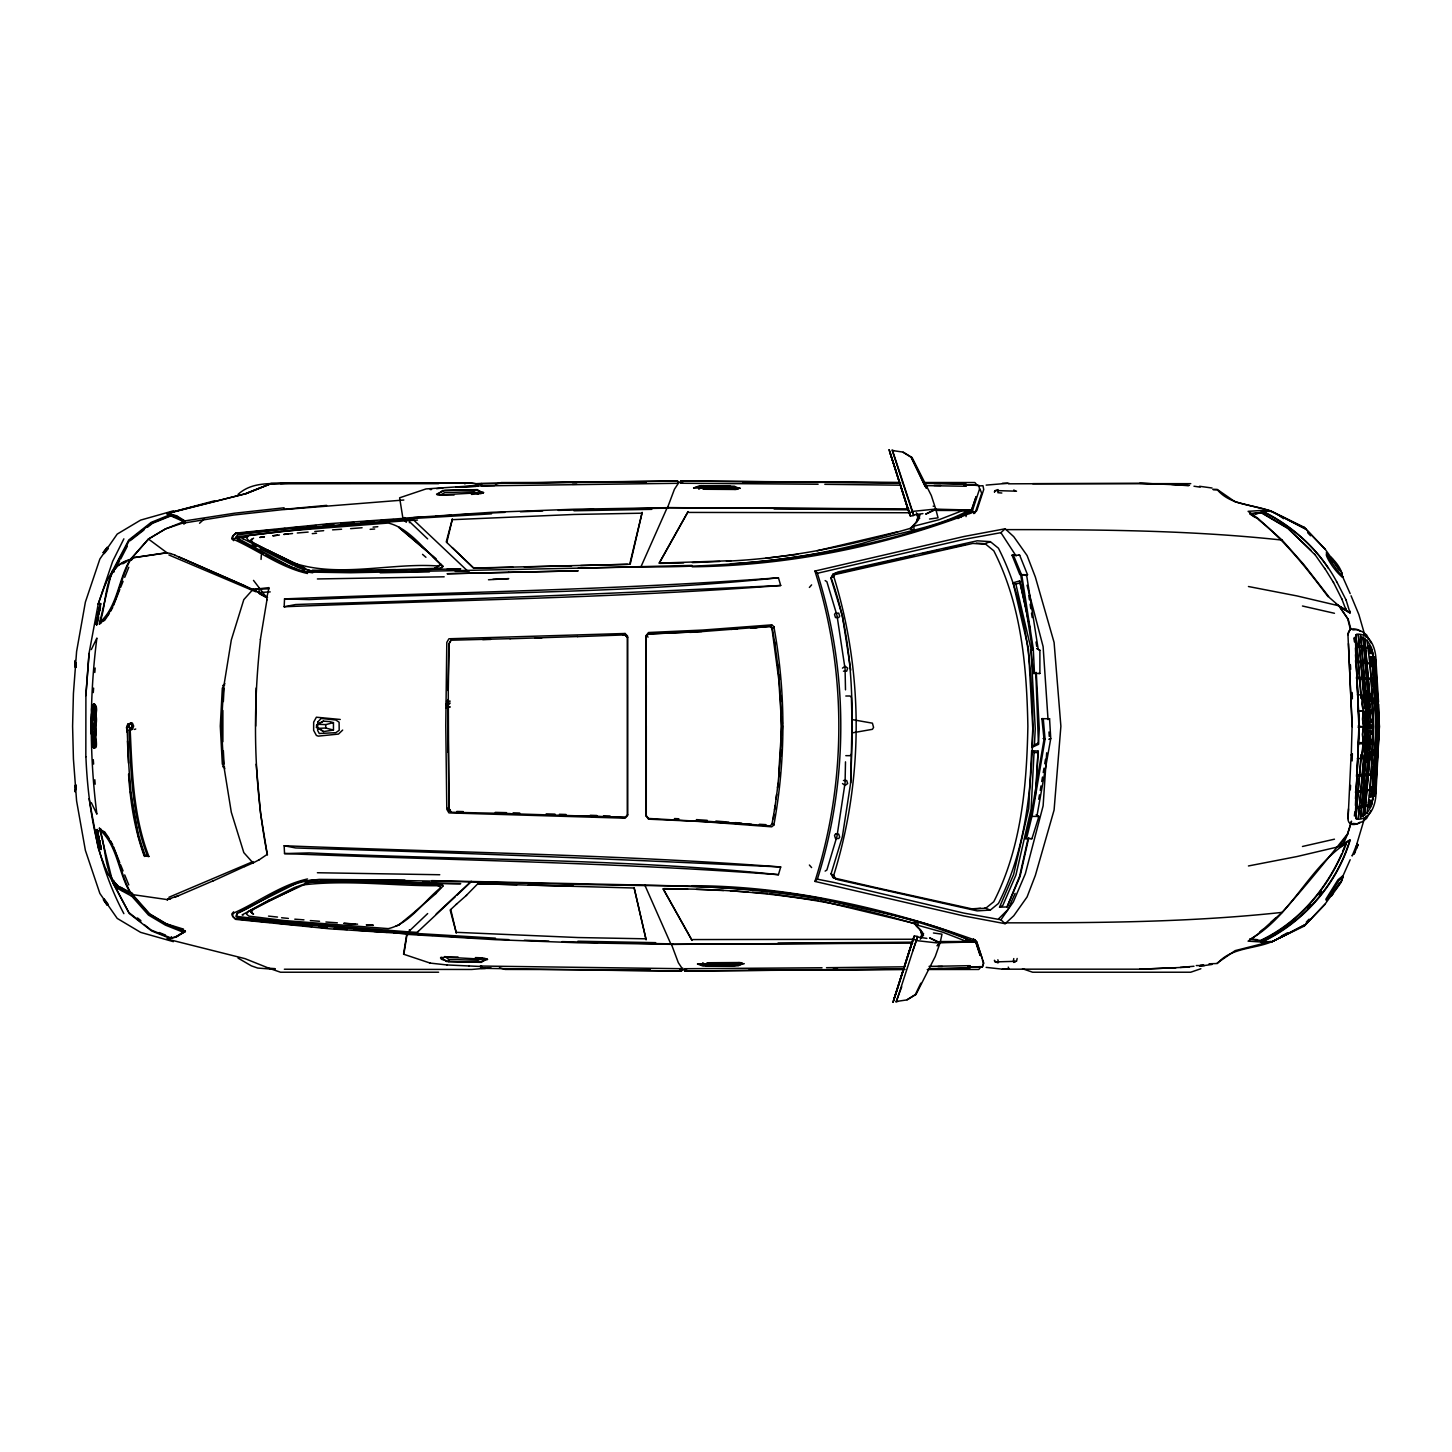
<?xml version="1.0" encoding="UTF-8"?>
<svg xmlns="http://www.w3.org/2000/svg" width="1452" height="1452" viewBox="0 0 1452 1452"><rect width="100%" height="100%" fill="white"/><g stroke="black" fill="none" stroke-linecap="round" stroke-linejoin="round"><path stroke-width="1.5" d="M646.267 816.278L646.285 725.837M333.452 730.066L333.452 722.624L329.658 721.608L323.451 721.1L317.534 724.276L316.391 727.143L323.451 731.572L333.452 730.066L325.72 728.033L317.534 728.378M92.202 739.522L91.367 721.227L92.42 714.547L94.126 715.11L93.019 713.64L92.238 718.214L91.657 714.057L92.601 718.794C102.076 705.255 86.612 697.214 93.4 719.121C98.518 685.271 87.737 716.544 92.275 727.906L91.966 725.764L92.638 728.505C97.956 727.47 93.128 703.004 91.603 721.227C90.006 731.953 96.104 724.911 94.108 727.906C91.603 724.711 92.402 719.339 93.309 715.473A6.588 1.579 -89.3 0 1 94.888 715.473C98.5 722.043 91.585 737.307 91.367 721.227C93.037 703.984 96.667 722.334 94.797 728.468C95.832 743.968 89.316 737.144 91.966 726.454C94.017 717.905 97.701 733.859 94.888 736.745A6.588 1.579 89.4 0 1 93.309 736.763C90.423 708.213 100.333 738.324 92.238 737.398C91.349 734.857 90.097 722.17 93.872 724.602C96.05 729.757 91.893 720.609 94.017 724.893L93.237 723.731M267.458 854.992L266.878 852.524C253.465 782.392 252.684 710.228 260.471 639.388M255.697 726.109L256.169 688.012M1030.43 630.204L1019.631 580.927L1013.097 582.815L1028.433 648.627L1032.789 728.668L1031.827 747.435L1038.452 744.35L1039.269 728.668L1036.274 672.439M447.888 699.537L447.888 752.136M447.996 690.48L448.831 643.817L450.919 640.223L510.251 638.662M93.999 717.651C95.905 704.238 96.104 704.619 92.746 705.218L91.785 714.166L93.491 703.966L94.616 705.509L93.309 704.311L91.93 709.03L91.585 733.641L92.42 737.67L91.748 735.747L93.4 733.097L95.251 738.07L94.126 748.27L92.746 747L91.73 740.702L91.748 735.747L93.382 733.75L95.36 740.702L93.908 747.925L92.746 747L91.676 733.423L92.91 747.29L92.256 745.348L92.166 743.079L94.126 748.27L95.542 740.702L93.4 733.097L91.748 735.747L92.075 743.297L92.765 733.097L93.999 734.585L92.601 733.423L91.912 735.964M845.5 761.846L845.082 782.737L836.987 836.261L826.878 870.002L825.135 871.109M131.261 559.601L132.767 558.131L117.648 565.554L113.256 570.436L114.327 571.743M92.202 712.696L91.585 733.641L92.837 724.04M1377.24 746.8L1377.24 706.58M92.22 721.644L92.22 730.574M1364.735 737.035L1364.898 730.828L1366.278 732.443L1369.363 730.828M1365.134 737.035L1365.297 730.828M1365.987 743.242L1365.987 710.137M1366.386 743.242L1366.386 710.137M1367.766 737.035L1367.911 730.828M1368.165 737.035L1368.328 730.828M850.618 782.864C853.395 714.184 854.992 643.327 831.052 577.805L832.903 574.266L837.949 571.961L977.214 540.797L990.355 541.65L998.432 548.203C1026.419 602.925 1031.809 665.343 1032.953 725.837C1031.809 786.349 1026.419 848.767 998.432 903.471L990.355 910.041L977.214 910.894L837.949 879.712L832.903 877.425M852.306 726.236L852.088 732.897L872.416 729.321L873.578 727.416L872.416 723.169L852.088 719.575L850.745 782.338L842.341 836.824L831.052 873.886L832.922 877.444L835.227 878.242L880.348 888.624M1372.213 743.769L1372.249 742.644M1372.703 727.379L1372.703 726M92.656 725.764L94.289 722.987L94.453 725.982C96.395 718.123 89.588 715.001 93.708 704.547C99.879 704.837 93.963 720.083 94.561 725.764C93.091 729.83 91.186 727.851 93.872 727.633C95.542 723.604 95.705 738.632 92.819 738.269L91.984 735.547M1351.286 755.167L1352.084 726.236L1348.472 643.581M92.402 728.214L93.237 738.052A8.059 1.924 89.7 0 0 95.16 738.088L96.104 730.991L94.743 716.272L93.2 718.794L91.748 716.471M1368.147 805.043L1368.31 807.838L1369.762 800.506M244.608 866.626L253.011 862.905L253.065 861.562L168.886 897.282M1366.205 747.744L1360.651 817.676L1366.023 760.993M982.078 967.213L983.73 962.948L976.561 941.912L936.467 942.856L916.393 940.587L912.818 950.788M1361.068 754.532L1355.841 818.656L1361.504 754.532M1364.19 752.263L1364.481 745.493M1365.17 740.266L1367.512 739.014L1369.436 742.426A10.2 3.684 -86.1 0 1 1368.728 755.403L1365.243 759.051L1365.769 747.762M92.402 724.003L93.237 714.184A8.059 1.924 90 0 1 95.16 714.202C100.007 720.464 89.534 744.731 94.743 735.964M1371.432 722.297L1371.577 719.266M258.964 859.965L266.841 854.629L266.95 852.397L260.471 812.83L256.169 764.206M284.156 606.755L284.538 598.896C449.176 592.253 614.087 590.129 778.435 577.787L780.704 585.501C615.466 597.97 449.666 600.13 284.156 606.755L295.591 604.54L308.786 604.068C466.146 599.694 623.525 592.906 780.704 585.501M1351.122 754.713L1348.091 818.638M1364.208 759.051L1364.88 745.493M1366.949 756.801L1367.494 745.493C1363.7 738.995 1363.664 729.158 1368.093 723.005L1369.418 723.023C1373.991 729.104 1373.683 739.431 1369.018 745.384L1367.675 745.439M1367.348 756.801L1367.893 745.493M677.866 483.298L476.546 485.966L476.855 483.697L581.054 482.028L677.576 481.029L677.866 483.298L677.63 481.066L481.501 483.516L481.392 485.767L494.696 485.549M1036.256 787.038L1038.107 751.083L1031.664 750.666L1028.706 808.746L1013.569 874.648L999.521 907.155L1007.053 906.955L1020.048 876.518L1028.778 837.604M1031.664 750.666L1034.042 752.463L1031.138 808.927L1015.928 875.048L1002.788 905.467L999.521 907.155M1031.827 747.435L1034.441 744.876L1035.258 728.668L1030.884 648.445L1015.856 584.067L1013.097 582.815M1368.474 749.958L1368.819 743.206M1035.167 798.437L1038.107 751.083M1038.452 744.35L1035.802 672.566M97.701 832.323L97.937 837.931L98.899 837.84L97.23 829.546L97.665 831.107L97.302 829.655L96.504 831.379L96.994 829.6L97.774 837.532L98.899 837.84L97.23 829.546L97.538 830.925L96.086 830.471L100.46 849.039L96.649 829.709L100.624 849.003M100.043 847.551L101.132 848.603L100.896 847.115L101.096 848.73L98.464 840.762L99.861 841.978L99.426 840.436L101.077 848.73L98.536 840.853L101.005 848.64M222.882 710.482L222.882 741.754M223.354 701.552L224.08 688.139M477.962 485.476L426.017 488.925L399.627 497.8L402.894 518.219L491.448 512.32L573.903 509.235L668.555 507.655L908.77 508.853M477.817 485.966L477.944 483.697M1370.143 752.172L1364.644 815.316L1370.434 752.172M402.894 518.219L404.6 517.565M1348.472 808.891L1347.928 818.184C1347.892 826.025 1355.224 825.643 1359.979 822.231M1350.287 789.906L1350.56 785.369M1352.139 760.921L1352.357 753.679M259.255 588.096L258.964 592.525L267.549 597.353M261.051 559.419L261.324 555.009M778.762 772.954L781.739 726.236L778.762 679.518L771.919 628.208L769.796 626.484L751.228 628.081M780.541 756.782L780.976 750.158M782.555 725.837L781.975 734.676L781.956 725.837M1356.64 781.684L1355.478 798.727M1357.039 775.531L1358.872 726.69L1357.039 677.848M98.373 612.508L99.444 606.936L99.898 609.985L98.373 612.508L99.444 606.936M1046.692 752.771L1043.117 805.842L1025.33 873.795L1013.369 901.873L1000.918 919.806L963.692 913.054L833.974 882.471L817.367 879.186L814.953 881.418L963.983 915.976L1005.147 923.69L1013.768 915.776L1027.072 896.955L1035.349 875.429L1054.098 809.998L1060.886 726.236L1054.098 642.492L1035.349 577.043L1027.072 555.517L1013.768 536.695L1005.147 528.782L963.983 536.496L814.953 571.053L815.661 573.431C846.552 672.076 846.552 780.396 815.661 879.041L814.953 881.418M100.206 609.041L100.569 603.56L98.173 616.047L100.388 608.497L98.863 611.51M928.953 968.647L968.901 967.958L969.065 965.689L970.263 965.743L969.137 966.07M1355.424 805.443L1359.326 726.69L1355.424 647.919M1364.172 795.024L1364.898 782.047L1364.299 801.105L1362.974 801.667L1363.845 786.639M1368.02 758.96L1363.011 816.587L1368.31 758.942M98.155 613.161L100.569 603.56L97.593 615.376L97.847 614.123M1363.337 761.048L1358.346 818.511L1363.755 761.048M1371.977 787.057L1371.741 792.665L1374.155 792.629L1377.984 726.69L1374.155 660.751L1371.741 660.714L1371.977 666.323M1372.793 775.84L1373.283 769.106M1374.264 755.639L1374.772 748.905M85.831 695.653L88.989 653.654L98.192 604.195M89.08 653.527L85.904 695.526L85.831 756.819M93.273 692.586L93.618 688.121M94.816 672.476L95.16 668.011M1368.891 790.741L1368.982 789.616L1355.496 791.376M1369.617 795.623L1373.81 726.69L1369.744 656.576L1374.899 657.175L1375.098 658.536L1379.182 726.69L1375.098 794.843L1374.899 796.204L1369.744 796.803L1369.617 795.623L1371.85 794.897L1375.951 726.69L1371.977 657.139L1369.744 656.576M1371.124 791.195L1371.45 786.803M1372.449 773.644L1372.939 767.073M1373.937 753.915L1374.282 749.541M1372.576 795.115L1376.442 726.69L1372.576 658.264L1375.244 658.3L1375.443 659.644L1379.4 726.69L1375.443 793.736L1375.244 795.061L1371.051 794.553L1375.244 795.061M1373.628 794.498L1375.498 771.193M1375.824 766.765L1377.022 751.247M75.068 665.234L75.214 660.497L74.851 667.031M76.194 662.82L76.266 667.394M1007.053 906.955L1019.649 876.137L1027.853 839.51M923.472 935.687L922.437 932.22L916.194 925.85L917.773 925.233L918.045 922.22L914.415 923.69C832.958 898.988 748.161 888.279 663.165 888.878L692.005 940.37L663.165 888.878M922.928 513.609L913.689 514.97L892.544 450.556L903.18 452.116L911.221 457.053L926.322 488.38M982.151 958.374L976.851 941.949L974.219 939.607L974.092 940.823L971.66 940.932C868.187 900.04 756.02 885.103 645.142 885.557C536.478 884.159 427.85 879.731 319.168 879.948C288.476 879.549 263.592 901.819 236.785 913.707L236.004 916.684L237.729 917.664L285.227 923.2L407.74 932.983L408.611 931.875L285.264 922.038L237.983 916.521L236.549 915.722L237.311 913.018M1364.735 634.869L1358.872 614.577L1351.05 595.756M1354.389 816.006L1354.825 811.85M97.502 616.737L97.121 624.142C92.347 622.527 102.039 608.551 97.32 623.108L96.231 622.981L98.228 616.791M144.256 924.652L151.135 930.06L170.882 937.956L176.69 936.649L185.003 930.678M818.111 484.242L680.462 483.244L680.752 480.993L900.494 482.699M680.462 483.28L680.752 481.029L900.621 482.917M681.805 968.702L480.485 966.034L480.793 968.303L584.975 969.972L681.514 970.971L681.841 968.684L681.514 970.971L585.192 970.081M771.919 824.264C784.28 759.396 784.044 693.003 772.174 628.081L770.068 626.356L701.57 631.62L648.082 634.034L645.868 636.902L645.868 815.57L648.518 819.164L702.659 821.614L771.72 826.823L773.862 825.081C785.913 759.414 785.913 692.277 773.862 626.611L771.72 624.868L702.659 630.059L648.518 632.509L646.267 635.413L646.158 686.161M773.353 818.765L773.934 814.336M774.533 809.907L775.114 805.479M776.003 798.836L776.584 794.407M777.473 787.764L778.072 783.318M778.944 776.675L779.543 772.246M1373.41 794.28L1371.868 804.045L1373.138 795.188M1367.221 806.532L1367.367 805.406L1356.821 806.913M1372.83 796.767L1375.098 794.843M1013.351 961.369L1013.768 958.574M94.561 726.454C92.365 719.557 98.554 745.911 95.651 747.671C91.821 750.575 90.75 730.991 94.961 733.659L95.342 743.079L93.908 747.925L95.542 743.297L94.071 734.022L94.471 735.747M1363.301 710.482L1362.484 719.139L1363.628 727.851M1363.591 711.117L1362.811 719.157L1363.882 727.216M260.38 639.515L266.95 599.839M1364.045 715.999L1364.499 713.241M1025.348 838.603L1026.528 838.603L1032.318 814.753L1045.059 739.25L1043.262 718.686L1041.901 718.686L1044.024 739.25L1031.265 814.753L1025.348 838.603L1031.936 838.657L1038.924 816.441L1036.111 814.808M1038.743 799.272L1039.487 794.825M1040.249 790.378L1040.993 785.931M1041.737 781.503L1042.5 777.056M1043.244 772.609L1043.988 768.181M1044.75 763.734L1045.494 759.287M1037.164 814.808L1050.758 738.596L1049.56 718.74L1041.901 718.686M224.86 683.511L222.319 688.194L220.287 726.109L222.319 764.042L224.86 768.725M97.792 836.425L97.974 837.913C99.498 837.586 96.304 835.354 98.936 837.713C97.901 835.227 97.738 841.125 97.538 830.453L96.939 830.09M1373.538 794.444L1371.396 805.969L1366.804 813.628C1375.117 756.038 1375.117 697.341 1366.804 639.751L1371.396 647.41L1373.175 657.012M96.086 623.779L96.649 624.977L97.211 618.243L96.649 624.977L96.141 623.797M99.807 603.905L100.134 606.5M98.173 616.047L98.554 614.123M99.317 610.094L99.571 608.842L99.172 610.566M129.228 727.779L129.083 724.893L130.607 723.659L132.114 724.893L132.114 727.343L130.607 728.559L128.865 726.109L130.099 723.223L132.477 723.223L133.675 726.109L132.477 728.995L130.099 728.995L129.083 727.343M97.121 624.142L96.594 622.981M1363.628 725.528L1362.484 734.24L1363.301 742.898M1364.154 731.046L1364.717 728.269M94.471 716.471L95.542 711.534L94.87 718.813L93.654 713.64L91.912 716.272M183.896 524.154L185.366 522.611L183.805 521.649L165.474 528.909L148.467 539.037L131.025 559.002C118.973 579.221 118.356 608.388 99.389 624.015L110.37 577.351L112.476 570.999L114.036 570.817L113.619 571.798M109.39 613.379L104.598 620.421L99.861 622.273C108.083 601.418 102.402 564.102 132.059 559.256L132.767 558.131M259.382 593.759L266.769 597.716L269.056 587.624L252.938 589.458L174.766 555.154M1017.162 958.483L1016.527 961.278L995.237 961.914L994.475 960.897M630.241 563.993L642.165 512.356L629.732 564.265L473.552 568.041L452.28 547.604M1363.392 740.484L1361.958 753.806L1363.446 760.757L1366.368 762.173L1369.436 757.472M233.627 540.652L231.903 538.71L232.411 536.514L235.823 533.102L329.658 523.646L404.926 518.255M1363.628 741.101L1362.285 753.461L1363.664 759.922L1366.405 761.229L1369.236 756.855M100.751 848.821L99.226 840.599L98.609 841.525C98.518 834.283 104.653 863.305 98.464 840.762L99.625 841.47L99.426 840.436L100.896 847.115M446.817 542.467L452.407 518.872L446.236 541.959L473.897 568.295L513.046 567.278M1368.51 802.539L1369.508 799.743M97.665 837.096L98.682 836.642L97.538 836.479M1364.644 817.785L1357.13 842.977M998.413 490.649L997.851 492.7L1001.826 493.008M817.367 879.186C848.603 780.541 848.603 671.931 817.367 573.286L814.953 571.053M778.435 874.685L780.704 866.971C615.466 854.502 449.666 852.36 284.156 845.736L284.538 853.576C449.176 860.219 614.087 862.361 778.435 874.685C622.726 858.422 465.493 860.31 309.167 852.905L284.538 853.576M916.266 522.339L917.755 517.329L916.375 512.774M920.06 514.571L918.499 519.78L912.473 526.532L938.845 519.78L962.785 510.505L966.342 512.139L968.502 510.396L935.124 510.069M835.608 878.914L833.72 875.302C863.65 779.343 863.65 672.349 833.72 576.39L835.608 572.778M920.296 939.226L921.693 934.671L920.205 929.661M921.294 938.409L922.274 935.233L920.768 930.169L913.943 923.272L820.761 900.893M914.324 935.941L893.071 1002.279L914.324 935.941L917.555 936.395L896.465 1001.444L907.119 999.883L915.141 994.947L920.804 983.186M410.226 929.697L406.85 934.344L495.368 939.68L577.823 942.765L671.114 944.344L867.733 943.074M325.72 728.033L325.72 724.621L317.534 724.276M730.392 487.128L740.338 488.326L693.602 487.999L702.205 486.093M972.259 508.363L976.143 496.638M916.393 940.587L917.61 937.03L926.866 938.391M448.668 961.551L478.343 962.204L487.491 959.463L444.711 957.122L440.519 957.903L441.535 959.336L448.668 961.551L448.977 960.679M971.878 508.799L975.962 497.074M901.746 986.761L895.975 1002.08M102.475 592.035L98.119 604.322L112.675 561.252L123.874 538.837M1020.792 575.409L1032.227 648.59L1031.138 650.206L1033.316 673.401L1034.477 673.401L1033.261 648.59L1021.827 575.409L1013.405 555.19L1012.044 555.19L1019.867 574.683L1027.526 574.756L1019.703 555.263L1012.044 555.19M742.825 963.692L738.269 965.78L703.004 966.034L697.523 964.001L706.434 965.108M1371.051 810.452L1366.604 818.438L1362.339 821.65L1357.547 823.792L1352.81 823.465M91.331 649.57L96.885 638.063C89.407 696.506 89.407 755.73 96.885 814.173L91.331 802.666M1369.436 710.954L1367.512 714.366L1365.17 713.113M671.114 944.344L672.675 943.873L671.114 944.344L670.37 942.929L644.833 885.121L431.643 880.638M1370.089 712.424L1367.711 716.635L1364.844 715.092M102.384 592.162L105.669 583.595M126.36 727.942L127.794 724.167L131.696 723.278L127.794 724.167L127.141 728.813C129.01 771.139 129.7 814.681 144.964 854.829L148.884 856.498C133.239 816.242 132.186 772.518 130.19 729.957L132.749 729.176L128.956 730.138C131.007 772.428 131.914 815.915 147.469 855.936M1370.361 713.059L1367.802 717.578L1364.698 715.927M113.456 605.557L119.808 589.439M417.468 520.07L408.611 520.596L407.74 519.489L285.227 529.272L237.729 534.808L235.75 537.222L288.44 565.627L300.11 570.382L308.223 572.07L350.676 572.741L640.913 566.879L667.194 507.655L863.813 508.926M444.711 957.122L457.979 956.959M243.373 914.851L242.121 914.887L269.31 899.931M1355.533 847.986L1357.348 843.376L1352.102 855.954L1352.611 854.919M1354.208 853.74L1355.297 851.053M1356.64 848.277L1358.128 844.483L1354.226 853.994M170.882 937.956L171.354 936.776M1369.49 725.129L1368.655 727.18A9.057 3.085 -89.8 0 1 1365.552 727.18M130.172 559.583C118.356 579.039 117.594 606.791 99.861 622.273M1369.744 725.746L1367.693 729.231L1365.388 728.015M120.625 587.37L123.075 581.345M124.709 577.333L128.792 567.278M128.865 726.109L129.736 724.003L131.479 724.003L132.35 726.109L131.479 728.232L129.736 728.232M464.894 483.933L465.293 483.008M1350.65 628.498L1347.928 634.288L1352.248 726.69M1348.091 634.742C1348.109 627.101 1355.496 628.008 1359.979 631.148M409.355 522.684L409.718 521.849L427.668 538.91M1342.574 851.779L1345.895 842.904M1369.508 740.665L1366.132 744.204M1365.043 782.555L1362.974 801.667L1364.299 801.105L1362.829 801.214M105.597 583.722L107.521 579.457M1342.483 877.008L1350.178 859.729M108.374 548.493L104.181 553.629M1015.129 893.379L1007.815 909.732L998.595 918.844M1341.212 879.458L1342.392 876.209L1337.964 879.803L1325.839 899.278L1329.796 896.719L1339.651 882.798M411.696 569.91L433.495 569.238L436.017 567.369M435.455 568.585L440.718 564.011M442.225 567.623L442.806 566.371L432.642 556.17M994.457 492.21L995.237 490.558L1016.527 491.193M982.695 966.687L983.494 963.583L982.369 959.826M963.112 513.935L961.188 517.42M1341.739 853.74C1325.422 890.439 1297.87 922.637 1261.225 940.079M659.226 563.122L688.067 511.63L659.226 563.122L731.064 560.708M915.885 994.693L935.251 956.505L940.134 942.693L942.003 934.162L933.454 932.983M120.643 559.074L127.322 546.206M93.854 717.923C91.294 718.105 92.783 720.101 94.743 716.272M913.852 526.767L914.125 529.78L910.985 529.218L912.473 526.532M921.439 937.611L923.617 933.672M114.908 569.238L119.681 560.762M113.256 570.436L129.337 540.525L151.68 523.119L170.265 515.623L175.837 516.894L183.805 521.649L170.265 515.623M110.497 611.419L112.712 607.499M108.483 577.823L112.476 570.999M451.191 640.114L449.104 643.69L448.269 690.372L448.831 808.655L450.919 812.249L510.251 813.574M772.754 628.48L773.862 626.611M107.43 579.584L108.555 577.696M678.066 483.734L674.418 489.288L667.339 508.146L622.835 508.944M251.65 539.073L250.851 540.325L252.684 542.758L304.775 568.313M450.755 909.533L456.345 933.128L450.174 910.041L456.708 903.961M96.304 830.417L97.429 830.58M1328.544 896.428L1338.962 880.565L1343.046 877.262L1340.813 882.707L1331.484 895.848L1332.736 894.232M1348.164 833.466L1339.361 846.226L1349.943 839.782C1336.729 884.177 1303.079 922.256 1261.153 941.985L1248.103 941.15L1257.922 934.09L1282.116 912.382C1305.003 886.9 1326.529 860.274 1347.674 833.775C1357.929 797.91 1345.006 850.364 1339.543 846.679L1350.106 840.218C1336.893 884.631 1303.243 922.692 1261.334 942.439L1271.426 941.949L1304.15 926.122L1325.077 904.088L1332.972 893.143M1329.233 896.683L1332.882 891.419M770.377 626.756L771.72 624.868M1335.531 889.513L1341.957 880.42M1326.221 900.53L1330.068 895.122M1319.033 894.849L1321.52 891.401M842.487 668.138L845.082 666.25L847.659 668.138L846.679 671.187L843.467 671.187M994.475 491.575L995.237 490.558M1364.263 819.001L1366.259 816.296M252.957 909.587L251.123 912.038L253.574 914.07M969.9 513.554L971.66 511.54L970.571 512.574L971.66 511.54L974.092 511.648L973.893 513.572L975.181 512.701L981.679 493.244L979.973 488.997M646.14 636.793L648.354 633.925L701.842 631.493M342.672 730.084L338.479 734.077L318.26 736.128L316.409 735.456L313.632 730.374L313.668 722.134L316.391 717.215L340.24 719.466M417.178 932.366L455.238 896.773M418.485 931.113L417.468 932.402L408.321 931.839M976.034 485.367L978.775 485.313L979.519 489.088L972.622 510.088L969.682 513.137L965.671 513.119L968.502 510.396C935.941 528.346 897.463 532.539 862.198 543.429C819.055 554.428 774.969 561.543 730.483 563.739M939.063 941.931L972.441 941.604L971.37 940.896L973.802 940.787L973.602 938.863M974.764 940.007C886.01 908.063 788.345 885.793 692.168 885.702M1189.478 485.385L1141.944 483.298L1008.577 483.825M113.256 883.651L114.327 882.344L118.683 887.353L133.058 895.031L149.81 913.961L166.817 924.089L185.366 931.476L175.837 937.193L170.265 938.464L151.68 930.968L129.337 913.562L113.256 883.651L117.648 888.533L131.787 896.211L148.467 915.05L165.474 925.16L183.805 932.438M483.552 492.537L440.773 494.878L436.58 494.097L444.748 490.449L474.405 489.796L483.552 492.537L482.935 493.281L477.418 489.633L442.533 490.522L437.179 494.823L454.059 495.041M979.12 966.633L980.753 967.141L978.793 969.464L927.283 969.5M851.398 754.151L850.073 755.675L845.808 755.657M809.381 587.443L811.614 584.884M326.646 505.369L284.029 509.325L284.066 507.801L234.734 513.191L184.894 520.887L182.934 522.974L165.437 528.927L148.467 539.037L131.787 557.877L132.368 559.347L128.865 560.871M233.627 911.82L231.903 913.762L232.411 915.976L235.823 919.388L329.658 928.826L406.814 933.781L403.565 954.2L430.246 963.13M1364.208 695.472L1366.441 694.383L1368.746 697.958A10.2 3.684 86.3 0 1 1369.908 707.904M1364.444 696.325L1366.459 695.327L1368.528 698.557A9.238 3.321 86.3 0 1 1369.163 710.3L1368.419 712.351A9.057 3.085 87.7 0 1 1365.297 712.279M96.286 829.981L97.974 834.61M1367.675 707.941C1363.464 714.148 1363.755 724.276 1368.093 730.374L1369.418 730.374C1373.991 724.276 1373.683 713.967 1369.018 707.995L1367.675 707.941L1366.949 696.579M1364.39 707.505L1365.806 705.962L1368.946 707.65M1364.59 708.34L1365.896 706.906L1368.819 708.485M1365.261 711.19L1367.312 710.155L1369.272 713.331A9.238 3.321 88.8 0 1 1369.998 722.37M1365.388 725.365L1367.693 724.167L1369.744 727.633M1209.099 963.783L1217.375 963.511C1234.218 944.145 1262.841 950.788 1281.789 935.977M1304.15 926.122L1325.259 904.052M435.89 893.506L443.078 885.992L442.497 884.722L349.823 881.564M1364.698 737.453L1367.802 735.801L1370.361 740.32M183.533 523.355L184.894 520.887L176.69 515.841L167.869 513.155L245.533 493.807L271.833 483.371L471.083 483.244L479.686 484.26M1364.844 738.288L1366.241 736.781L1369.054 738.215M1306.255 922.202L1309.141 919.134M131.261 895.884L133.058 895.031M1368.819 744.912L1365.896 746.473C1361.268 739.685 1361.595 728.559 1366.35 721.898L1367.802 721.898M1368.946 745.729L1365.806 747.435L1364.39 745.874M1307.526 907.754L1310.539 904.596M268.783 588.786L252.938 589.458L243.809 599.622L231.304 639.987L223.517 688.121L221.394 726.109L223.517 764.097L231.304 812.231L243.809 852.614L253.011 862.905M627.7 814.753L624.941 817.458L577.497 815.824M466.128 895.63L477.835 883.705L516.985 884.722M910.005 528.728L916.829 521.831L918.336 516.767L917.355 513.591M100.805 847.551L100.351 848.767L100.17 847.532M623.289 635.232L625.086 633.489L627.591 636.103L627.591 815.57L625.086 818.184L448.922 812.902L446.799 809.272L445.764 725.837L446.799 642.419L448.922 638.771L625.086 633.489M436.217 913.961L471.101 881.418M456.89 895.321L471.392 881.455M427.668 913.562L409.718 930.623L409.355 929.788M966.342 512.139L972.622 510.088L935.76 509.67M1270.645 922.655L1275.437 918.208M235.823 533.102L232.973 535.734L232.483 537.766L234.135 539.636C258.637 550.58 281.053 567.696 307.534 573.504M817.367 573.286L963.692 539.436L1000.918 532.666L1005.147 528.782M199.541 523.264L204.423 518.836M1280.065 937.847L1283.514 934.707M456.2 904.396L466.637 895.212M1270.954 942.366L1305.947 924.18M414.818 911.711L436.144 893.379M1259.955 931.93L1262.95 929.407M398.592 925.196L415.09 911.602M769.796 825.988L772.174 824.137M243.373 537.621L243.01 538.819L242.121 537.603L243.065 536.841L242.466 538.402L294.339 564.901L310.419 570.799L350.858 571.344L460.72 568.803L447.27 569.039M446.327 705.273L448.541 704.656M323.451 721.1L316.409 725.437M130.19 540.688L143.966 529.98M147.396 527.312L152.569 523.283L171.354 515.696L176.999 516.985L185.003 521.794M477.835 883.705L634.179 888.007L646.086 939.644L634.179 888.007M692.168 566.788C788.146 565.736 884.141 546.424 973.53 512.03L974.219 512.865L976.851 510.523L983.73 489.524L982.986 485.73L978.194 485.948M99.389 624.015L101.295 622.636M433.495 569.238L440.137 565.282M698.811 489.233L702.151 486.91L731.427 487.092L735.148 489.469L738.215 489.179M1217.193 963.057L1235.162 950.624L1271.262 941.495L1263.385 942.021M485.204 958.411L481.864 957.83L478.307 960.262L448.777 959.445L444.965 956.469M973.53 512.03L974.219 512.865M1357.275 646.194L1355.841 634.724L1361.05 698.267M742.135 962.821L739.086 962.531L735.365 964.908L706.071 965.09L702.732 962.767M114.762 882.362L118.392 886.428L132.767 894.105L131.715 894.486L148.467 913.453L165.437 923.545L183.533 929.135M907.046 999.684L914.978 994.82M98.627 836.243L98.863 837.858L97.974 836.642M170.265 938.464L171.717 937.575M185.366 931.476L175.801 936.649M238.037 494.388C252.249 481.429 271.179 483.952 288.73 483.262L350.876 483.262M122.785 563.812L126.233 561.815M1283.659 934.925L1287.434 932.801M703.349 486.329L706.271 486.819L702.133 487.019C694.038 483.734 715.999 487.654 702.242 486.311C695.054 485.839 714.166 487.128 703.349 485.64M100.188 847.242L100.279 848.658L96.667 830.145L96.957 831.252M957.975 518.582L966.052 513.591L966.052 516.622M239.217 911.983L298.495 882.272M97.937 836.388L98.192 837.75L98.663 836.824M831.052 577.805L833.72 576.39M1280.936 937.411L1306.165 924.125M99.734 841.797L99.498 840.545M271.578 899.931L252.684 909.714L250.851 912.146L253.301 914.197M1013.75 962.44L1015.565 961.514L1013.206 961.587M682.93 968.266L679.935 969.791L686.633 969.791M252.938 863.014L259.055 859.838M268.856 900.313L294.339 887.589L310.202 881.963L350.858 881.128L460.72 883.669C408.992 884.087 356.375 877.044 304.92 883.034M271.306 900.058L297.152 887.19M253.574 538.148L251.123 540.198L252.957 542.649M1034.441 744.876L1038.017 743.206M971.043 511.921C866.263 552.903 753.007 567.732 640.913 566.879M939.952 941.568L966.723 941.495L970.281 939.861L972.441 941.604C925.94 918.572 872.561 911.983 822.667 898.788C764.133 887.245 704.256 887.009 644.833 885.121M936.213 509.307L925.686 514.135L935.723 509.035L938.065 517.838L929.534 519.017M213.027 880.965L244.698 866.499M996.199 490.377L998.068 489.56M178.778 895.503L166.998 899.695L169.702 898.806M174.766 897.318L213.099 880.838M99.335 840.926L99.426 841.67M171.354 515.696L169.902 514.752L151.135 522.411L128.756 539.999L112.385 571.126L113.964 570.945M94.906 728.577L93.618 729.231L92.656 726.454M271.034 483.407L245.061 493.825L166.78 513.736L171.354 515.932C175.202 515.75 188.379 521.577 182.934 523.192L233.572 515.043L282.124 509.706L403.837 500.014M245.061 494.061L271.034 483.643M169.902 937.72L166.78 938.972L245.061 958.665L271.034 969.065L275.136 969.065M307.025 883.27L267.114 901.783L248.256 911.566L246.404 914.034L248.873 916.121L284.12 920.514L388.319 928.627C409.682 923.817 424.002 900.966 440.718 887.68L437.016 884.195M214.351 500.849L166.78 513.5L169.902 514.752M134.528 729.448L135.708 728.995M990.355 541.65L984.892 543.683L976.27 543.121M1372.576 658.264L1371.051 658.827L1375.244 658.3M395.87 926.194L398.864 925.069M832.903 574.266L913.762 555.553M1200.877 968.738L1190.713 972.223L1032.626 972.223L1022.517 968.738M440.192 568.295L443.078 566.244C425.599 552.159 410.589 528.474 388.319 523.047L284.12 531.178L248.873 535.57L246.404 537.639L248.256 540.108L271.578 552.304M131.715 894.486L167.089 899.568L169.775 898.679M1255.308 514.298L1261.225 512.393L1287.688 527.983L1314.822 554.591M843.467 780.504L846.679 780.504L847.659 783.554L845.082 785.423L842.487 783.554M98.918 841.071L99.045 841.888M975.181 485.367L976.833 484.859L974.873 482.536L923.345 482.5M495.495 484.242L501.194 482.572L646.322 482.245M1015.856 584.067L1019.613 582.978M406.85 934.344L408.538 934.435M173.369 510.832L140.626 520.106L117.213 534.082L99.879 559.002L85.378 602.108L76.593 651.531L73.417 693.512L72.6 726.236L73.417 758.96L76.593 800.941L85.378 850.364L99.879 893.47L117.213 918.408L140.626 932.366L173.369 941.658M96.376 830.744L97.284 831.216M1370.942 659.988L1372.449 659.589M99.861 841.978L98.536 840.853M112.476 881.219L99.861 829.963L104.598 831.814L109.39 838.839M132.767 894.105L131.025 893.234C118.901 873.124 118.501 843.703 99.389 828.221C107.884 849.366 101.894 887.862 132.059 892.98M325.72 724.621L333.452 722.624M1369.744 796.803L1374.899 796.204M897.79 531.759L817.059 550.78M1338.817 846.697L1296.854 856.571L1248.448 865.955M167.089 899.568L170.828 898.661M169.902 514.988L176.69 516.059M129.664 559.819L132.059 559.256M1375.498 682.186L1373.792 660.025L1375.443 659.644M1302.462 846.48L1334.461 839.183M302.996 884.921C347.663 879.585 393.165 886.01 438.068 885.72L440.137 886.41M280.835 529.49L285.245 528.51L278.748 529.181M922.202 553.666L939.335 550.036M943.618 549.128L965.036 544.591M307.534 878.968C281.053 884.776 258.637 901.892 234.135 912.836L232.483 914.706L232.973 916.756L235.823 919.388M300.437 881.491L319.24 879.386L404.926 880.112M471.428 494.406L481.265 493.589M912.455 511.413L935.723 509.035L931.313 495.495L911.965 457.307M1200.187 965.326L1203.436 964.781M1212.057 964.455L1199.552 966.215M778.435 577.787C622.726 594.049 465.493 592.162 309.167 599.585L284.538 598.896M222.791 685.453L224.588 685.181M167.089 552.668L131.787 557.877L132.368 559.347L131.261 558.185M170.828 553.575L166.998 552.795L131.715 558.004L132.695 558.258M909.097 512.52L912.4 512.03L913.635 515.605L910.386 516.059L889.132 449.721L910.386 516.059M706.144 965.907L734.567 965.671L744.277 963.674L697.523 964.001M128.956 730.138L130.19 729.957M260.089 537.331L264.445 536.786M273.157 535.697L277.514 535.171M284.029 534.354L288.385 533.81M259.817 537.458L264.173 536.913M272.885 535.824L279.401 535.008M283.757 534.463L292.56 533.519M765.712 558.294L797.765 554.337M1363.047 807.294L1356.095 808.111M1282.116 912.382C1190.531 922.329 1098.148 922.891 1006.109 922.837M1364.444 791.503L1355.424 792.502M231.903 538.71L247.62 536.913M1358.582 711.117L1361.885 710.736L1357.856 710.736M986.144 485.113L1007.706 483.298M436.58 488.671L442.914 487.981M430.246 489.578L431.589 489.487M1261.225 512.393L1249.9 513.609L1258.467 519.29M235.514 533.664L259.291 531.196M263.629 530.76L274.428 529.635M291.888 527.875L302.996 526.804M307.425 526.368L316.3 525.515M322.961 524.862L334.051 523.918M297.279 532.993L308.133 532.085M314.794 531.486L323.687 530.67M312.253 533.646L316.554 533.247M1193.98 966.252L1180.276 967.431M490.921 967.776L471.718 969.464L284.356 969.228M730.991 629.406L737.471 628.879M340.694 523.428L353.979 522.484M360.622 521.994L373.908 521.05M380.551 520.56L393.819 519.616M400.462 519.144L404.89 518.818M408.611 520.596L329.713 526.241L236.549 536.75L237.311 539.472L263.847 553.793M1175.92 967.74L1139.657 969.174M1189.478 967.086L1141.944 969.174L1002.388 969.174L986.144 967.377M1352.81 629.914L1357.547 629.587L1362.339 631.729L1366.604 634.941L1371.051 642.927M268.511 484.26L288.73 483.026M332.581 529.853L341.583 529.236M350.585 528.637L362.092 527.748M373.073 527.13L377.829 526.695M370.151 529.327L374.67 529.018M971.969 908.843L980.59 908.28M476.855 483.697L481.501 483.516M413.475 517.584L426.834 516.785M435.745 516.24L451.336 515.297M460.23 514.752L475.82 513.808M484.732 513.282L504.788 512.375M491.484 513.827L403.511 519.072L402.93 517.656L404.563 518.128M750.557 627.954L757.164 627.554M403.511 519.072L404.382 520.161L413.239 519.635L467.163 570.582M270.217 591.89L258.964 592.525L252.938 589.458L253.065 590.655L168.886 554.954M488.489 579.765L508.745 578.64L492.9 579.312M452.915 519.653L573.957 514.462L641.512 513.191M98.736 837.768L97.974 837.477M1356.422 774.969L1370.162 774.097L1370.089 775.223L1356.368 776.094M925.033 483.353L966.052 483.988L924.978 483.062M925.124 485.621L966.324 486.257L965.054 483.679M455.91 487.11L477.817 486.111M460.665 487.128L475.984 486.42M689.809 632.382L694.201 632.183M896.465 1001.444L897.899 1001.535M692.477 562.614L719.666 561.47M726.472 561.18C788.981 558.33 850.545 545.825 910.477 528.31L910.985 529.218M520.379 511.794L542.667 510.959M558.276 510.378L593.904 509.452M577.497 636.648L625.213 634.887L627.7 637.464M692.041 565.409L578.223 568.168M444.185 576.807L317.389 578.949M509.979 638.789L577.769 636.52M438.068 565.971C390.37 562.541 339.115 578.35 292.995 562.777M395.125 569.692L440.464 568.186M535.171 638.154L541.778 637.954M998.577 962.023L996.199 962.095L998.068 962.912M395.398 569.565L321.4 570.817M361.439 571.362L389.916 570.582M1374.899 657.175L1371.977 657.139M580.673 565.554L627.5 564.338M396.196 570.436L320.311 571.471M524.335 566.988L571.725 565.79M482.754 639.624L490.758 639.424M1368.274 758.361L1371.378 758.289L1371.287 759.432L1366.641 759.523M455.238 571.362L469.359 571.072M659.952 563.394L683.638 562.904M573.976 510.777L651.785 509.343M1006.109 529.635C1098.148 529.581 1190.531 530.143 1282.116 540.09L1303.86 564.61L1329.687 597.843L1338.817 605.774L1347.674 618.697L1350.233 628.861M429.411 571.888L380.152 572.796M904.596 966.814L826.497 967.704M929.044 966.379L969.065 965.689M904.56 969.083L684.691 971.007L684.4 968.72L822.032 967.758M572.378 484.333L576.807 484.26M1357.366 758.543L1361.323 758.488M937.901 966.542L942.366 966.469M904.433 969.301L684.691 970.971M928.917 968.938L969.972 968.23L968.901 967.958M1263.385 510.451L1271.262 510.977L1235.162 501.847L1217.193 489.415L1213.055 489.288M317.389 872.743L439.756 874.739M968.266 966.869L981.57 966.705L968.121 966.851M912.346 942.185L778.036 943.056M939.698 942.33L975.69 941.931M912.709 943.147L672.494 944.344M1367.802 731.481L1364.989 730.011M833.212 967.794L837.659 967.758M707.015 962.749L739.086 962.531M969.646 967.195L980.88 967.177M845.808 696.016L850.073 695.998L851.398 697.541L852.161 725.837M321.672 881.527L350.095 881.437M965.78 939.88L971.66 940.932M688.52 512.429L909.696 512.756M447.107 706.997L449.557 706.979M448.269 809.49L449.594 809.49M913.617 939.244L692.459 939.571M350.059 483.026L377.302 483.008M376.667 483.008L470.993 483.008L481.501 484.296M280.563 483.661L438.649 483.661M1032.681 483.661L1190.767 483.661M1018.36 555.263L1019.703 555.263M1032.227 648.59L1033.261 648.59M1039.886 650.278L1037.073 648.645L1039.886 650.278L1039.886 673.456L1038.724 673.456M1031.138 650.206L1032.699 650.206M446.49 701.171L450.193 701.153M445.837 703.893L449.539 703.893M446.254 706.979L450.265 706.979M446.145 708.068L448.232 708.068M1048.199 718.74L1049.56 718.74M1358.146 726L1362.212 726.69L1358.146 727.379M1043.099 738.542L1044.46 738.542M1050.758 738.596L1048.87 739.304L1049.905 739.304M1044.024 739.25L1045.059 739.25M1357.856 742.644L1361.885 742.644M1357.838 743.769L1361.867 743.769M1037.381 816.441L1038.924 816.441L1031.737 816.369M1030.775 838.657L1031.936 838.657M128.575 774.261C130.281 801.994 134.691 829.745 144.184 855.936L148.884 856.498M1196.303 965.544L1204.543 965.544M1002.388 969.174L1007.706 969.174M749.214 969.736L904.868 969.519M438.595 972.223L280.508 972.223L270.399 968.738M678.229 482.209L682.712 482.209M743.061 482.264L898.697 482.481M1002.388 483.298L1009.031 483.316M962.785 510.505L936.014 510.432M650.26 969.754L505.133 969.428L499.434 967.758M350.095 570.781L312.361 570.164M780.704 866.971C623.525 859.566 466.146 852.796 308.786 848.404L295.591 847.95L284.156 845.736M774.116 508.944L908.408 509.815M446.49 703.058L450.193 703.077M965.707 484.805L976.96 484.823M703.077 489.251L735.148 489.469M704.402 486.111L730.646 486.329M824.809 484.315L900.657 485.186M964.346 485.131L977.632 485.295L964.182 485.149M935.76 509.162L971.751 510.069M1021.228 574.683L1027.526 574.756L1025.638 575.464L1026.673 575.464L1038.107 648.645M1033.316 673.401L1039.886 673.456M933.981 485.458L940.66 485.549M1357.366 694.818L1361.323 694.891M645.45 938.809L577.896 937.538L456.854 932.347M577.914 941.223L655.705 942.657M597.843 942.548L562.196 941.622M626.774 943.056L671.278 943.854L678.338 962.712L682.004 968.266M663.891 888.606L687.576 889.096M1366.641 693.838L1371.287 693.947L1371.378 695.072L1368.274 695M456.817 811.432L463.297 811.595M495.241 812.376L506.548 812.648M528.274 885.012L573.413 886.156M1139.657 483.316L1167.099 484.224M372.402 880.62L376.776 880.747M485.44 968.484L480.793 968.303M1366.132 709.175L1369.508 712.732M513.119 812.848L519.743 813.047M546.188 813.864L555.009 814.136M559.419 814.282L566.026 814.481M509.979 813.701L625.213 817.349M422.605 882.108L429.139 882.308M395.125 882.798L440.192 884.177L442.806 886.101M1213.237 489.723L1217.375 489.868C1234.708 509.797 1264.547 502.247 1283.514 518.673M590.274 815.28L596.881 815.516M603.487 815.752L610.076 815.988M475.348 957.594L481.864 957.83M508.708 939.626L488.671 938.718M524.317 940.206L548.838 941.114M312.743 572.814L300.437 570.981L288.857 566.262M696.415 889.386L723.604 890.53M730.41 890.82L747.962 891.982M892.544 450.556L893.96 450.61M648.082 818.438L751.501 824.282M468.76 965.943L482.191 966.56M446.835 964.927L469.05 965.979M674.454 818.565L678.846 818.765M696.397 819.618L707.251 820.344M1356.368 677.285L1370.089 678.157L1370.162 679.282L1356.422 678.411M407.449 932.928L495.422 938.173M309.639 571.162L314.14 571.416M759.36 824.264L765.966 824.663M417.414 934.416L432.986 935.36M439.684 935.76L457.489 936.83M464.168 937.248L479.759 938.192M480.485 966.034L481.864 968.303M1034.042 752.463L1037.527 752.68M337.354 922.819L325.92 922.02M344.106 923.272L357.591 924.18M366.594 924.779L373.345 925.233M343.834 923.381L355.068 924.144M366.321 924.906L373.073 925.36M266.388 968.067L274.9 968.629M701.57 820.852L770.068 825.861M334.051 928.572L347.337 929.516M353.979 930.006L367.265 930.95M373.908 931.44L387.176 932.384M393.819 932.874L407.105 933.817L403.856 954.236M1171.546 484.423L1188.371 485.712M752.317 892.308L767.509 893.452M271.034 969.065L257.73 968.067L251.359 965.852L238.037 958.084M715.89 821.052L728.831 822.104M735.311 822.631L741.79 823.157M294.792 919.17L303.958 919.86M310.347 920.586L319.513 921.276M287.46 924.18L296.335 925.033M302.996 925.686L311.871 926.539M318.532 927.175L327.408 928.046M235.514 918.807L270.108 922.401M274.428 922.837L283.067 923.744M1355.424 660.878L1364.444 661.876M1355.496 662.003L1368.982 663.764L1368.891 662.638M1249.9 938.881L1257.45 939.68M429.955 963.075L447.125 964.963M1356.095 645.269L1363.047 646.086M1357.239 645.886L1361.504 698.848M1356.821 646.467L1367.367 647.973L1367.221 646.848M1199.552 486.275L1212.057 488.017M108.555 874.54L112.385 881.346L114.036 881.418L113.619 880.438M769.651 893.706L818.638 900.53M268.529 916.103L277.514 917.065M281.579 917.737L288.385 918.426M1193.98 486.22L1200.187 487.146M913.036 939.48L916.339 939.97M222.791 766.765L224.588 767.055M1248.448 586.517L1296.854 595.901L1338.817 605.774M880.057 888.533L972.786 909.043L985.799 908.19L993.767 901.728C1021.409 847.659 1026.727 786.004 1027.871 726.236C1026.727 666.468 1021.409 604.812 993.767 550.762L985.799 544.282L972.786 543.429L832.922 575.028L831.052 578.604L842.414 615.866L850.745 670.134M1302.462 606.01L1334.461 613.288M1373.792 793.355L1375.443 793.736M304.557 569.111L310.202 570.509M1370.942 793.373L1372.449 793.772M917.773 925.233L942.784 932.22L966.723 941.495M979.973 966.633L981.951 967.177M1369.617 657.756L1371.85 658.482M1375.098 658.536L1372.83 656.613M170.755 553.702L174.857 555.027M984.892 908.008L990.355 910.041M305.047 568.186L267.114 549.891M294.938 566.207L304.484 570.019M159.194 932.529L165.455 935.052M178.687 556.842L244.698 585.737M127.903 891.165L131.261 892.635M738.887 488.308L734.331 486.22L699.065 485.966L693.602 487.999M1341.957 572.959L1325.259 549.328L1304.15 527.257L1270.954 511.013M293.032 565.264L260.198 548.711M265.77 554.755L286.933 565.3M253.011 589.33L266.841 597.607L266.878 599.966M1013.75 490.032L1015.565 490.957M1325.259 549.328L1305.947 529.2L1271.426 511.431L1261.334 510.941C1287.978 524.027 1311.973 543.375 1328.362 568.331M252.194 544.554L256.205 546.624M1280.936 515.968L1306.165 529.254M831.052 873.886L833.72 875.302M244.608 585.846L255.697 591.781M316.391 727.143L319.676 728.94M121.061 887.426L126.233 890.421M903.108 452.316L911.057 457.18L925.124 486.474M825.135 580.582L826.878 581.689L836.987 615.43L845.082 668.936L845.5 689.845M1339.543 606.7L1350.106 613.143L1345.986 599.658M1255.2 517.475L1250.063 514.062L1261.389 512.846L1287.851 528.437L1310.793 550.108M99.861 829.963C117.594 845.445 118.356 873.197 130.172 892.635M477.944 494.17L474.387 491.738L444.838 492.555L440.773 494.878M1337.328 604.812L1342.12 608.243M1335.894 604.123L1346.058 610.022L1341.739 598.75M435.019 883.524L438.068 885.72M99.389 828.221L101.295 829.582M148.467 539.037L166.998 552.795M137.45 917.936L140.88 920.622M140.808 921.947L128.756 912.473L112.385 881.346M321.309 729.83L323.451 731.572M398.864 527.149L436.144 558.857M398.592 527.276L429.393 553.375M1258.63 519.743C1285.819 541.414 1307.272 569.148 1328.108 596.754M422.532 554.355L425.926 557.296M973.802 940.787L976.561 941.912L974.473 939.952M1000.918 919.806L1005.147 923.69M646.267 635.413L648.082 637.119M1282.116 540.09L1257.922 518.382L1248.103 511.34L1261.153 510.487C1293.224 525.842 1320.485 550.998 1337.129 582.579M624.941 635.014L627.427 637.591L627.427 814.881M182.934 929.516L184.894 931.585M1307.707 532.702L1310.575 535.77M1369.363 722.552L1366.278 720.936L1364.807 722.533L1364.735 716.344M1304.15 527.257L1305.947 529.2M1280.065 515.533L1281.789 517.402M1365.261 742.19L1367.312 743.224L1369.272 740.048A9.238 3.321 -88.7 0 0 1369.998 731.009M1364.444 757.073L1366.459 758.053L1368.528 754.822A9.238 3.321 -86.2 0 0 1369.163 743.061L1368.419 741.028A9.057 3.085 -87.7 0 0 1365.297 741.101M1364.208 757.908L1365.243 759.051M404.382 520.161L406.288 522.303M809.381 865.029L811.614 867.588M487.491 959.463L486.874 958.719L481.356 962.367L446.454 961.478L441.118 957.177M125.326 889.967L127.812 893.016M108.101 904.197L104.181 898.861M1009.031 969.174L1008.251 967.105M648.354 818.311L646.14 815.443L646.285 685.398M1332.736 559.147C1323.843 551.397 1342.374 564.647 1342.392 577.17C1328.78 566.462 1315.639 535.552 1339.651 570.582M253.501 580.383L266.769 597.716M1000.918 532.666L1016.11 556.025M1364.263 634.379L1366.259 637.083M1326.221 552.849L1330.068 558.258M1314.659 554.138L1324.914 568.785M1329.233 556.697L1332.882 561.942M1348.327 619.46L1339.361 606.246L1349.943 612.708L1349.943 611.056M1328.544 556.951C1325.295 554.011 1349.507 587.552 1341.212 573.921M1369.508 653.636L1368.51 650.841M1324.75 568.331L1333.499 582.506M108.483 874.648L105.669 868.641M450.356 811.269L448.232 807.693L448.85 811.232M772.754 823.211L773.862 825.081M451.191 812.122L449.104 808.528L448.069 726.109M120.407 887.226L122.585 891.002M110.497 840.799L112.712 844.737M917.501 514.389L919.697 518.328M914.923 922.782L916.393 925.468M892.054 449.92L912.4 512.03M1336.947 582.143L1346.149 600.112M1333.335 582.07L1341.902 599.186M123.874 913.653C98.155 865.592 88.118 810.76 85.904 756.71M1369.436 695.907L1366.368 691.206L1363.446 692.622L1361.958 704.184L1363.628 712.279M1369.236 696.524L1366.405 692.15L1363.664 693.475L1362.285 699.918L1362.738 708.485M933.545 506.312L933.164 506.149M994.457 960.262L995.237 961.914M1342.483 576.371L1350.178 593.65M120.625 864.866L123.075 870.891M124.709 874.903L128.792 884.94M1369.49 728.251L1368.655 726.2A9.057 3.085 89.8 0 0 1365.552 726.2M170.882 514.752L171.354 515.932M119.808 862.797L113.456 846.679M102.475 860.183L105.597 868.768M668.555 507.655L667.194 507.655M102.384 860.31L98.192 848.041L89.08 798.691M975.181 939.771L980.354 955.416M974.909 939.734L980.064 955.362M144.764 856.498L138.23 836.134L130.371 791.776M76.266 785.078L76.194 789.652M74.851 785.441L75.214 791.993L75.25 789.471M997.851 959.772L998.413 961.823M1348.164 619.006L1350.832 628.952M1027.054 585.265L1043.117 646.63L1048.035 719.611M1019.631 580.927L1026.655 611.528M1364.154 722.334L1364.717 725.111M1364.045 737.38L1364.499 740.157M1028.742 595.411L1029.45 599.857M1030.14 604.286L1030.829 608.715M1031.519 613.161L1032.227 617.59M1036.038 641.984L1036.728 646.43M1373.628 658.863L1373.792 660.025M1372.812 655.977L1371.868 649.334L1372.866 656.177M1373.138 657.103L1372.303 651.131L1373.029 656.141M774.533 641.766L775.114 646.213M777.473 663.927L778.072 668.356M778.944 674.998L779.543 679.445M1354.389 637.374L1354.825 641.512M1354.063 638.208L1354.444 641.911M1371.85 794.897L1371.977 796.24M1375.824 686.615L1377.022 702.133M1371.124 662.185L1371.45 666.577M1372.449 679.717L1372.939 686.306M1373.937 699.447L1374.282 703.839M129.028 774.297L130.027 787.401M93.273 759.632L93.618 764.097M94.816 779.742L95.16 784.207M1372.793 677.539L1373.283 684.273M1374.264 697.74L1374.772 704.474M1368.31 694.437L1363.011 636.793L1368.02 694.419M1366.023 692.368L1360.651 635.704L1366.205 705.636M1363.755 692.332L1358.346 634.869L1363.337 692.314M1355.478 654.652L1356.64 671.695M964.981 484.042L965.126 486.311M780.541 694.909L780.976 701.534M781.975 716.998L782.41 723.64M1378.529 702.06L1376.006 660.914C1375.951 649.244 1370.997 633.199 1356.676 634.179L1355.388 638.553L1359.09 726.69L1355.388 814.826L1356.676 819.2C1370.997 820.162 1375.951 804.118 1376.006 792.465L1379.364 726.69L1378.656 704.22M1048.997 731.99L1049.27 736.4M1352.139 692.459L1352.393 696.996M1350.414 664.835L1350.687 669.372M1352.102 694.274L1352.357 698.811M1370.434 701.207L1364.644 638.063L1370.143 701.189M223.354 750.684L224.08 764.079M1368.474 703.421L1368.819 710.173M1367.348 696.579L1367.893 707.886M1364.208 694.328L1364.88 707.886M1371.432 731.082L1371.577 734.131M126.814 727.706L127.032 732.153M127.449 741.01L128.502 763.207M1365.243 694.292L1365.769 705.618M1369.762 652.874C1367.566 629.025 1373.864 669.681 1368.31 645.541L1368.147 648.336M1364.19 701.116L1364.481 707.886M1372.213 709.611L1372.249 710.736M1368.165 716.344L1368.437 726.69M1367.766 716.344L1368.02 726.69M1365.134 716.344L1365.297 722.552M1345.895 608.497L1345.895 609.586M781.956 717.125L781.956 723.659M1369.508 712.732A10.2 3.703 88.8 0 1 1370.307 722.697M1370.307 730.683A10.2 3.703 -88.7 0 1 1370.18 737.58M1364.336 700.209L1365.552 711.462L1367.947 715.419L1369.29 715.437C1373.755 709.248 1372.848 698.957 1368.074 693.112L1365.606 694.31L1364.336 700.209M96.068 740.702L95.378 746.346A6.498 1.543 -90 0 1 93.817 746.364L93.672 734.168L96.068 740.702M317.698 722.043L317.643 730.447L319.259 733.496L335.848 732.679L339.187 730.283L339.096 722.225L335.848 720.01L321.182 718.468L317.698 722.043M92.874 711.534C91.948 724.766 98.754 711.607 95.378 705.872A6.498 1.543 -90 0 0 93.817 705.872L92.874 711.534M1369.182 804.862C1369.672 813.973 1371.704 790.995 1369.182 804.862M700.445 485.984L702.133 486.311L700.445 485.984M95.542 708.921L95.269 711.534L95.542 708.921M1364.753 745.366L1364.771 756.583L1366.749 760.358L1368.074 760.267C1372.848 754.423 1373.755 744.132 1369.29 737.943L1366.659 739.34L1364.753 745.366M912.056 941.949L893.488 1000.555L913.381 938.083L912.056 941.949M1346.058 844.429C1330.123 885.048 1301.409 921.621 1261.389 940.533L1250.063 939.317C1290.647 916.539 1308.361 868.024 1346.058 843.358L1346.058 844.429M103.201 552.595L107.194 547.386L103.201 552.595M98.772 838.675L98.192 839.692L98.772 838.675M835.499 613.143L834.519 614.505L835.499 617.554L838.712 617.554L839.692 616.192L838.712 613.143L835.499 613.143M835.499 834.138L834.519 835.499L835.499 838.53L838.712 838.53L839.692 837.169L838.712 834.138L835.499 834.138M940.134 942.693L937.084 945.851L939.662 942.965L929.625 937.865L940.134 942.693M100.587 848.531L99.662 848.512L100.587 848.531M508.745 572.342L447.089 573.74L578.186 570.817L508.745 572.342M103.437 899.714L107.194 905.086L103.437 899.714M1343.191 877.407L1342.392 876.209L1343.046 877.262M890.003 452.443L889.55 451.445L909.442 513.917L890.003 452.443"/></g></svg>
